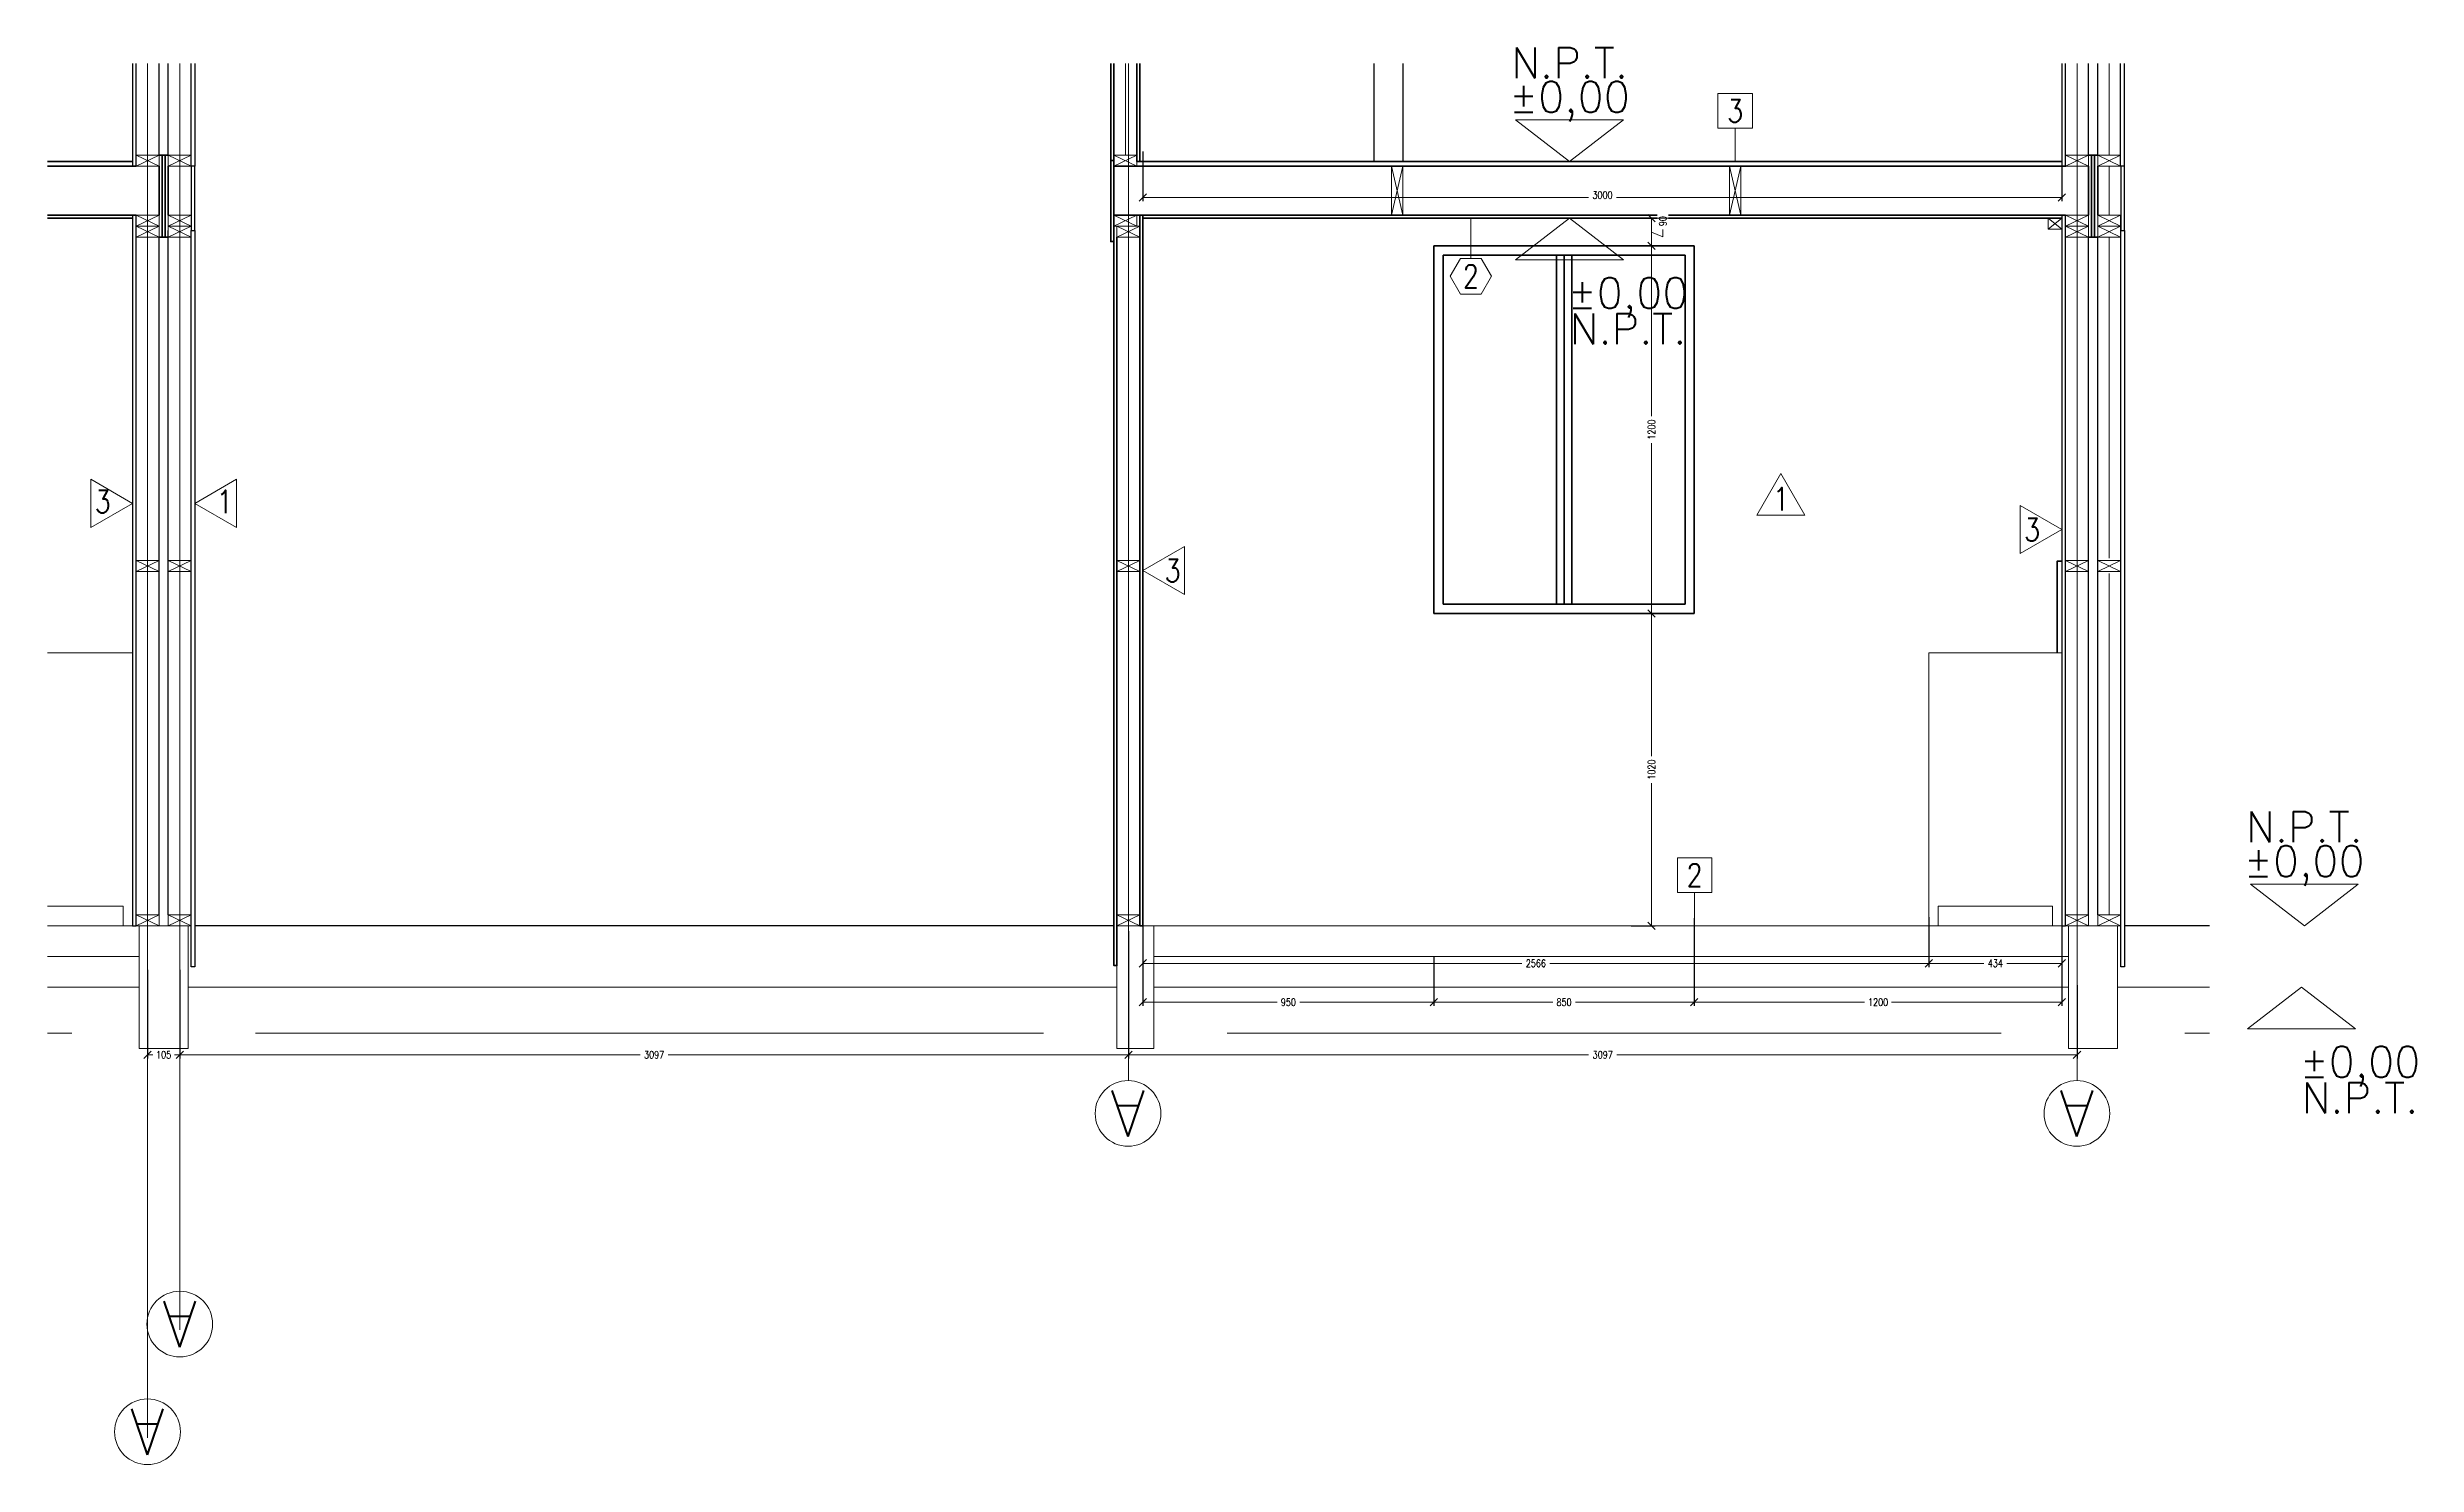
# Model space of a CAD drawing. Header units: metres. Extents: x -2 to 690, y -116 to 73.
# Drawn here: x 631.61 to 639.35, y 14.35 to 18.98 of the extents above; entities that cross this region are included whole.
import ezdxf
from ezdxf.enums import TextEntityAlignment as Align

# ---------------------------------------------------------------- set-up
doc = ezdxf.new("R2010")
doc.units = ezdxf.units.M
doc.header["$LTSCALE"] = 5
doc.header["$MEASUREMENT"] = 0
doc.layers.get('0').update_dxf_attribs({"color": 30})
doc.layers.get('DEFPOINTS').update_dxf_attribs({"color": 210})
for name, color, linetype, lineweight in [('A-ANNO-DIMS', 3, 'Continuous', 18), ('A-ANNO-SYMB', 3, 'Continuous', 18), ('A-ANNO-TEXT', 3, 'Continuous', 18), ('A-DETL-MCUT', 4, 'Continuous', 25), ('A-ELEV-IDEN', 3, 'Continuous', 18), ('A-ELEV-MBE1', 7, 'Continuous', 35), ('A-ELEV-MBE2', 4, 'Continuous', 25), ('A-SECT-MCUT', 7, 'Continuous', 35), ('A-WALL-PATT', 8, 'Continuous', 18), ('A-WALL-STUD', 3, 'Continuous', 18)]:
    doc.layers.add(name, color=color, linetype=linetype, lineweight=lineweight)
doc.styles.add('E-ROMANS', font='romans.shx', dxfattribs={"width": 0.8})
doc.dimstyles.new('E-0020_TICK_12', dxfattribs={"dimscale": 0.001, "dimtxt": 24, "dimasz": 24, "dimexe": 12, "dimexo": 8, "dimgap": 12, "dimtad": 0, "dimdec": 0, "dimlfac": 1000, "dimzin": 0, "dimdsep": 46, "dimtxsty": 'E-ROMANS', "dimblk": 'OBLIQUE', "dimcen": 12, "dimclrd": 256, "dimclre": 256, "dimclrt": 256, "dimadec": 0, "dimazin": 0, "dimtfac": 1, "dimtdec": 0, "dimtmove": 1, "dimatfit": 3, "dimldrblk": 'OPEN90', "dimfxl": 1, "dimtfill": 1, "dimtolj": 1, "dimtzin": 0, "dimlwd": -1, "dimarcsym": 0})

# ---------------------------------------------------------------- blocks, each defined once
blk = doc.blocks.new('_Oblique')
at = {"color": 0, "linetype": 'ByBlock', "lineweight": -2}
blk.add_line((-0.5, -0.5), (0.5, 0.5), dxfattribs=at)
blk = doc.blocks.new('*D89')
at = {"layer": 'A-ANNO-DIMS', "lineweight": -2, "transparency": 16777216}
for p, q in [((635.142, 16.0951), (635.142, 15.6793)), ((638.239, 15.9185), (638.239, 15.6793))]:
    blk.add_line(p, q, dxfattribs=at)
at = {"layer": 'A-ANNO-DIMS', "transparency": 16777216}
for p, q in [((635.142, 15.6913), (636.6446, 15.6913)), ((638.239, 15.6913), (636.7363, 15.6913))]:
    blk.add_line(p, q, dxfattribs=at)
at = {"layer": 'DEFPOINTS', "color": 0, "transparency": 16777216}
for p in [(635.142, 16.1031), (638.239, 15.9265), (635.142, 15.6913)]:
    blk.add_point(p, dxfattribs=at)
at = {"layer": 'A-ANNO-DIMS', "transparency": 16777216, "xscale": 0.024, "yscale": 0.024, "zscale": 0.024, "rotation": 180}
blk.add_blockref('_Oblique', (635.142, 15.6913), dxfattribs=at)
at = {"layer": 'A-ANNO-DIMS', "transparency": 16777216, "xscale": 0.024, "yscale": 0.024, "zscale": 0.024}
blk.add_blockref('_Oblique', (638.239, 15.6913), dxfattribs=at)
at = {"layer": 'A-ANNO-DIMS', "transparency": 16777216, "insert": (636.6905, 15.6913), "char_height": 0.024, "attachment_point": 5, "style": 'E-ROMANS', "bg_fill": 3, "box_fill_scale": 1.25, "bg_fill_color": 256, "bg_fill_true_color": 13158600, "bg_fill_transparency": 0}
blk.add_mtext('\\A1;3097', dxfattribs=at)
blk = doc.blocks.new('_Open90')
at = {"color": 0, "linetype": 'ByBlock', "lineweight": -2}
for p, q in [((0, 0), (-1, 0)), ((-0.5, 0.5), (0, 0)), ((0, 0), (-0.5, -0.5))]:
    blk.add_line(p, q, dxfattribs=at)
blk = doc.blocks.new('*D90')
at = {"layer": 'A-ANNO-DIMS', "lineweight": -2, "transparency": 16777216}
for p, q in [((632.045, 15.9685), (632.045, 15.6793)), ((635.142, 15.9685), (635.142, 15.6793))]:
    blk.add_line(p, q, dxfattribs=at)
at = {"layer": 'A-ANNO-DIMS', "transparency": 16777216}
for p, q in [((632.045, 15.6913), (633.5476, 15.6913)), ((635.142, 15.6913), (633.6393, 15.6913))]:
    blk.add_line(p, q, dxfattribs=at)
at = {"layer": 'DEFPOINTS', "color": 0, "transparency": 16777216}
for p in [(632.045, 15.9765), (635.142, 15.9765), (632.045, 15.6913)]:
    blk.add_point(p, dxfattribs=at)
at = {"layer": 'A-ANNO-DIMS', "transparency": 16777216, "xscale": 0.024, "yscale": 0.024, "zscale": 0.024, "rotation": 180}
blk.add_blockref('_Oblique', (632.045, 15.6913), dxfattribs=at)
at = {"layer": 'A-ANNO-DIMS', "transparency": 16777216, "xscale": 0.024, "yscale": 0.024, "zscale": 0.024}
blk.add_blockref('_Oblique', (635.142, 15.6913), dxfattribs=at)
at = {"layer": 'A-ANNO-DIMS', "transparency": 16777216, "insert": (633.5935, 15.6913), "char_height": 0.024, "attachment_point": 5, "style": 'E-ROMANS', "bg_fill": 3, "box_fill_scale": 1.25, "bg_fill_color": 256, "bg_fill_true_color": 13158600, "bg_fill_transparency": 0}
blk.add_mtext('\\A1;3097', dxfattribs=at)
blk = doc.blocks.new('*D91')
at = {"layer": 'A-ANNO-DIMS', "lineweight": -2, "transparency": 16777216}
for p, q in [((631.9397, 15.9685), (631.9397, 15.6793)), ((632.045, 15.9685), (632.045, 15.6793))]:
    blk.add_line(p, q, dxfattribs=at)
at = {"layer": 'A-ANNO-DIMS', "transparency": 16777216}
for p, q in [((631.9397, 15.6913), (631.957, 15.6913)), ((632.045, 15.6913), (632.0277, 15.6913))]:
    blk.add_line(p, q, dxfattribs=at)
at = {"layer": 'DEFPOINTS', "color": 0, "transparency": 16777216}
for p in [(631.9397, 15.9765), (632.045, 15.9765)]:
    blk.add_point(p, dxfattribs=at)
at = {"layer": 'A-ANNO-DIMS', "transparency": 16777216, "xscale": 0.024, "yscale": 0.024, "zscale": 0.024, "rotation": 180}
blk.add_blockref('_Oblique', (631.9397, 15.6913), dxfattribs=at)
at = {"layer": 'A-ANNO-DIMS', "transparency": 16777216, "xscale": 0.024, "yscale": 0.024, "zscale": 0.024}
blk.add_blockref('_Oblique', (632.045, 15.6913), dxfattribs=at)
at = {"layer": 'A-ANNO-DIMS', "transparency": 16777216, "insert": (631.9923, 15.6913), "char_height": 0.024, "attachment_point": 5, "style": 'E-ROMANS', "bg_fill": 3, "box_fill_scale": 1.25, "bg_fill_color": 256, "bg_fill_true_color": 13158600, "bg_fill_transparency": 0}
blk.add_mtext('\\A1;105', dxfattribs=at)
at = {"layer": 'DEFPOINTS', "color": 0, "transparency": 16777216}
blk.add_point((631.9397, 15.6913), dxfattribs=at)
blk = doc.blocks.new('*D92')
at = {"layer": 'A-ANNO-DIMS', "lineweight": -2, "transparency": 16777216}
for p, q in [((638.1895, 16.264), (638.1895, 15.9776)), ((637.7552, 16.1402), (637.7552, 15.9776))]:
    blk.add_line(p, q, dxfattribs=at)
at = {"layer": 'A-ANNO-DIMS', "transparency": 16777216}
for p, q in [((637.7552, 15.9896), (637.9352, 15.9896)), ((638.1895, 15.9896), (638.0095, 15.9896))]:
    blk.add_line(p, q, dxfattribs=at)
at = {"layer": 'DEFPOINTS', "color": 0, "transparency": 16777216}
for p in [(638.1895, 16.272), (637.7552, 16.1482), (637.7552, 15.9896)]:
    blk.add_point(p, dxfattribs=at)
at = {"layer": 'A-ANNO-DIMS', "transparency": 16777216, "xscale": 0.024, "yscale": 0.024, "zscale": 0.024, "rotation": 180}
blk.add_blockref('_Oblique', (637.7552, 15.9896), dxfattribs=at)
at = {"layer": 'A-ANNO-DIMS', "transparency": 16777216, "xscale": 0.024, "yscale": 0.024, "zscale": 0.024}
blk.add_blockref('_Oblique', (638.1895, 15.9896), dxfattribs=at)
at = {"layer": 'A-ANNO-DIMS', "transparency": 16777216, "insert": (637.9724, 15.9896), "char_height": 0.024, "attachment_point": 5, "style": 'E-ROMANS', "bg_fill": 3, "box_fill_scale": 1.25, "bg_fill_color": 256, "bg_fill_true_color": 13158600, "bg_fill_transparency": 0}
blk.add_mtext('\\A1;434', dxfattribs=at)
blk = doc.blocks.new('*D93')
at = {"layer": 'A-ANNO-DIMS', "lineweight": -2, "transparency": 16777216}
for p, q in [((635.1895, 16.264), (635.1895, 15.9776)), ((637.7552, 16.1402), (637.7552, 15.9776))]:
    blk.add_line(p, q, dxfattribs=at)
at = {"layer": 'A-ANNO-DIMS', "transparency": 16777216}
for p, q in [((635.1895, 15.9896), (636.4265, 15.9896)), ((637.7552, 15.9896), (636.5182, 15.9896))]:
    blk.add_line(p, q, dxfattribs=at)
at = {"layer": 'DEFPOINTS', "color": 0, "transparency": 16777216}
for p in [(635.1895, 16.272), (637.7552, 16.1482), (637.7552, 15.9896)]:
    blk.add_point(p, dxfattribs=at)
at = {"layer": 'A-ANNO-DIMS', "transparency": 16777216, "xscale": 0.024, "yscale": 0.024, "zscale": 0.024, "rotation": 180}
blk.add_blockref('_Oblique', (635.1895, 15.9896), dxfattribs=at)
at = {"layer": 'A-ANNO-DIMS', "transparency": 16777216, "xscale": 0.024, "yscale": 0.024, "zscale": 0.024}
blk.add_blockref('_Oblique', (637.7552, 15.9896), dxfattribs=at)
at = {"layer": 'A-ANNO-DIMS', "transparency": 16777216, "insert": (636.4724, 15.9896), "char_height": 0.024, "attachment_point": 5, "style": 'E-ROMANS', "bg_fill": 3, "box_fill_scale": 1.25, "bg_fill_color": 256, "bg_fill_true_color": 13158600, "bg_fill_transparency": 0}
blk.add_mtext('\\A1;2566', dxfattribs=at)
blk = doc.blocks.new('*D94')
at = {"layer": 'A-ANNO-DIMS', "lineweight": -2, "transparency": 16777216}
for p, q in [((635.1895, 16.1371), (635.1895, 15.8507)), ((636.1395, 16.0133), (636.1395, 15.8507))]:
    blk.add_line(p, q, dxfattribs=at)
at = {"layer": 'A-ANNO-DIMS', "transparency": 16777216}
for p, q in [((635.1895, 15.8627), (635.6278, 15.8627)), ((636.1395, 15.8627), (635.7012, 15.8627))]:
    blk.add_line(p, q, dxfattribs=at)
at = {"layer": 'DEFPOINTS', "color": 0, "transparency": 16777216}
for p in [(635.1895, 16.1451), (636.1395, 16.0213), (636.1395, 15.8627)]:
    blk.add_point(p, dxfattribs=at)
at = {"layer": 'A-ANNO-DIMS', "transparency": 16777216, "xscale": 0.024, "yscale": 0.024, "zscale": 0.024, "rotation": 180}
blk.add_blockref('_Oblique', (635.1895, 15.8627), dxfattribs=at)
at = {"layer": 'A-ANNO-DIMS', "transparency": 16777216, "xscale": 0.024, "yscale": 0.024, "zscale": 0.024}
blk.add_blockref('_Oblique', (636.1395, 15.8627), dxfattribs=at)
at = {"layer": 'A-ANNO-DIMS', "transparency": 16777216, "insert": (635.6645, 15.8627), "char_height": 0.024, "attachment_point": 5, "style": 'E-ROMANS', "bg_fill": 3, "box_fill_scale": 1.25, "bg_fill_color": 256, "bg_fill_true_color": 13158600, "bg_fill_transparency": 0}
blk.add_mtext('\\A1;950', dxfattribs=at)
blk = doc.blocks.new('*D95')
at = {"layer": 'A-ANNO-DIMS', "lineweight": -2, "transparency": 16777216}
for p, q in [((636.9895, 16.1371), (636.9895, 15.8507)), ((636.1395, 16.0133), (636.1395, 15.8507))]:
    blk.add_line(p, q, dxfattribs=at)
at = {"layer": 'A-ANNO-DIMS', "transparency": 16777216}
for p, q in [((636.1395, 15.8627), (636.5278, 15.8627)), ((636.9895, 15.8627), (636.6012, 15.8627))]:
    blk.add_line(p, q, dxfattribs=at)
at = {"layer": 'DEFPOINTS', "color": 0, "transparency": 16777216}
for p in [(636.9895, 16.1451), (636.1395, 16.0213), (636.1395, 15.8627)]:
    blk.add_point(p, dxfattribs=at)
at = {"layer": 'A-ANNO-DIMS', "transparency": 16777216, "xscale": 0.024, "yscale": 0.024, "zscale": 0.024, "rotation": 180}
blk.add_blockref('_Oblique', (636.1395, 15.8627), dxfattribs=at)
at = {"layer": 'A-ANNO-DIMS', "transparency": 16777216, "xscale": 0.024, "yscale": 0.024, "zscale": 0.024}
blk.add_blockref('_Oblique', (636.9895, 15.8627), dxfattribs=at)
at = {"layer": 'A-ANNO-DIMS', "transparency": 16777216, "insert": (636.5645, 15.8627), "char_height": 0.024, "attachment_point": 5, "style": 'E-ROMANS', "bg_fill": 3, "box_fill_scale": 1.25, "bg_fill_color": 256, "bg_fill_true_color": 13158600, "bg_fill_transparency": 0}
blk.add_mtext('\\A1;850', dxfattribs=at)
blk = doc.blocks.new('*D96')
at = {"layer": 'A-ANNO-DIMS', "lineweight": -2, "transparency": 16777216}
for p, q in [((638.1895, 16.1371), (638.1895, 15.8507)), ((636.9895, 16.0133), (636.9895, 15.8507))]:
    blk.add_line(p, q, dxfattribs=at)
at = {"layer": 'A-ANNO-DIMS', "transparency": 16777216}
for p, q in [((636.9895, 15.8627), (637.545, 15.8627)), ((638.1895, 15.8627), (637.6339, 15.8627))]:
    blk.add_line(p, q, dxfattribs=at)
at = {"layer": 'DEFPOINTS', "color": 0, "transparency": 16777216}
for p in [(638.1895, 16.1451), (636.9895, 16.0213), (636.9895, 15.8627)]:
    blk.add_point(p, dxfattribs=at)
at = {"layer": 'A-ANNO-DIMS', "transparency": 16777216, "xscale": 0.024, "yscale": 0.024, "zscale": 0.024, "rotation": 180}
blk.add_blockref('_Oblique', (636.9895, 15.8627), dxfattribs=at)
at = {"layer": 'A-ANNO-DIMS', "transparency": 16777216, "xscale": 0.024, "yscale": 0.024, "zscale": 0.024}
blk.add_blockref('_Oblique', (638.1895, 15.8627), dxfattribs=at)
at = {"layer": 'A-ANNO-DIMS', "transparency": 16777216, "insert": (637.5895, 15.8627), "char_height": 0.024, "attachment_point": 5, "style": 'E-ROMANS', "bg_fill": 3, "box_fill_scale": 1.25, "bg_fill_color": 256, "bg_fill_true_color": 13158600, "bg_fill_transparency": 0}
blk.add_mtext('\\A1;1200', dxfattribs=at)
blk = doc.blocks.new('*D97')
at = {"layer": 'A-ANNO-DIMS', "lineweight": -2, "transparency": 16777216}
for p, q in [((636.804, 18.422), (636.8623, 18.422)), ((636.7836, 18.332), (636.8623, 18.332))]:
    blk.add_line(p, q, dxfattribs=at)
at = {"layer": 'A-ANNO-DIMS', "transparency": 16777216}
for p, q in [((636.8503, 18.332), (636.8503, 18.422)), ((636.8503, 18.377), (636.8868, 18.3612)), ((636.8868, 18.3612), (636.8868, 18.3852))]:
    blk.add_line(p, q, dxfattribs=at)
at = {"layer": 'DEFPOINTS', "color": 0, "transparency": 16777216}
for p in [(636.796, 18.422), (636.7756, 18.332)]:
    blk.add_point(p, dxfattribs=at)
at = {"layer": 'A-ANNO-DIMS', "transparency": 16777216, "xscale": 0.024, "yscale": 0.024, "zscale": 0.024, "rotation": 270}
blk.add_blockref('_Oblique', (636.8503, 18.332), dxfattribs=at)
at = {"layer": 'A-ANNO-DIMS', "transparency": 16777216, "insert": (636.8868, 18.4127), "char_height": 0.024, "attachment_point": 5, "rotation": 90, "style": 'E-ROMANS', "bg_fill": 3, "box_fill_scale": 1.25, "bg_fill_color": 256, "bg_fill_true_color": 13158600, "bg_fill_transparency": 0}
blk.add_mtext('\\A1;90', dxfattribs=at)
at = {"layer": 'DEFPOINTS', "color": 0, "transparency": 16777216}
blk.add_point((636.8503, 18.422), dxfattribs=at)
at = {"layer": 'A-ANNO-DIMS', "transparency": 16777216, "xscale": 0.024, "yscale": 0.024, "zscale": 0.024, "rotation": 90}
blk.add_blockref('_Oblique', (636.8503, 18.422), dxfattribs=at)
blk = doc.blocks.new('*D98')
at = {"layer": 'A-ANNO-DIMS', "lineweight": -2, "transparency": 16777216}
for p, q in [((636.7836, 18.332), (636.8623, 18.332)), ((636.804, 17.132), (636.8623, 17.132))]:
    blk.add_line(p, q, dxfattribs=at)
at = {"layer": 'A-ANNO-DIMS', "transparency": 16777216}
for p, q in [((636.8503, 18.332), (636.8503, 17.7764)), ((636.8503, 17.132), (636.8503, 17.6875))]:
    blk.add_line(p, q, dxfattribs=at)
at = {"layer": 'DEFPOINTS', "color": 0, "transparency": 16777216}
for p in [(636.7756, 18.332), (636.796, 17.132), (636.8503, 17.132)]:
    blk.add_point(p, dxfattribs=at)
at = {"layer": 'A-ANNO-DIMS', "transparency": 16777216, "xscale": 0.024, "yscale": 0.024, "zscale": 0.024}
for p, rotation in [((636.8503, 18.332), 90), ((636.8503, 17.132), 270)]:
    blk.add_blockref('_Oblique', p, dxfattribs=dict(at, rotation=rotation))
at = {"layer": 'A-ANNO-DIMS', "transparency": 16777216, "insert": (636.8503, 17.732), "char_height": 0.024, "attachment_point": 5, "rotation": 90, "style": 'E-ROMANS', "bg_fill": 3, "box_fill_scale": 1.25, "bg_fill_color": 256, "bg_fill_true_color": 13158600, "bg_fill_transparency": 0}
blk.add_mtext('\\A1;1200', dxfattribs=at)
blk = doc.blocks.new('*D99')
at = {"layer": 'A-ANNO-DIMS', "lineweight": -2, "transparency": 16777216}
for p, q in [((636.804, 17.132), (636.8623, 17.132)), ((636.7836, 16.112), (636.8623, 16.112))]:
    blk.add_line(p, q, dxfattribs=at)
at = {"layer": 'A-ANNO-DIMS', "transparency": 16777216}
for p, q in [((636.8503, 17.132), (636.8503, 16.6664)), ((636.8503, 16.112), (636.8503, 16.5775))]:
    blk.add_line(p, q, dxfattribs=at)
at = {"layer": 'DEFPOINTS', "color": 0, "transparency": 16777216}
for p in [(636.796, 17.132), (636.8503, 17.132), (636.7756, 16.112)]:
    blk.add_point(p, dxfattribs=at)
at = {"layer": 'A-ANNO-DIMS', "transparency": 16777216, "xscale": 0.024, "yscale": 0.024, "zscale": 0.024}
for p, rotation in [((636.8503, 17.132), 90), ((636.8503, 16.112), 270)]:
    blk.add_blockref('_Oblique', p, dxfattribs=dict(at, rotation=rotation))
at = {"layer": 'A-ANNO-DIMS', "transparency": 16777216, "insert": (636.8503, 16.622), "char_height": 0.024, "attachment_point": 5, "rotation": 90, "style": 'E-ROMANS', "bg_fill": 3, "box_fill_scale": 1.25, "bg_fill_color": 256, "bg_fill_true_color": 13158600, "bg_fill_transparency": 0}
blk.add_mtext('\\A1;1020', dxfattribs=at)
blk = doc.blocks.new('*D100')
at = {"layer": 'A-ANNO-DIMS', "lineweight": -2, "transparency": 16777216}
for p, q in [((638.1895, 18.7638), (638.1895, 18.4774)), ((635.1895, 18.64), (635.1895, 18.4774))]:
    blk.add_line(p, q, dxfattribs=at)
at = {"layer": 'A-ANNO-DIMS', "transparency": 16777216}
for p, q in [((635.1895, 18.4894), (636.6439, 18.4894)), ((638.1895, 18.4894), (636.7356, 18.4894))]:
    blk.add_line(p, q, dxfattribs=at)
at = {"layer": 'DEFPOINTS', "color": 0, "transparency": 16777216}
for p in [(638.1895, 18.7718), (635.1895, 18.648), (635.1895, 18.4894)]:
    blk.add_point(p, dxfattribs=at)
at = {"layer": 'A-ANNO-DIMS', "transparency": 16777216, "xscale": 0.024, "yscale": 0.024, "zscale": 0.024, "rotation": 180}
blk.add_blockref('_Oblique', (635.1895, 18.4894), dxfattribs=at)
at = {"layer": 'A-ANNO-DIMS', "transparency": 16777216, "xscale": 0.024, "yscale": 0.024, "zscale": 0.024}
blk.add_blockref('_Oblique', (638.1895, 18.4894), dxfattribs=at)
at = {"layer": 'A-ANNO-DIMS', "transparency": 16777216, "insert": (636.6898, 18.4977), "char_height": 0.024, "attachment_point": 5, "style": 'E-ROMANS', "bg_fill": 3, "box_fill_scale": 1.25, "bg_fill_color": 256, "bg_fill_true_color": 13158600, "bg_fill_transparency": 0}
blk.add_mtext('\\A1;3000', dxfattribs=at)

msp = doc.modelspace()

# ---------------------------------------------------------------- linework, layer by layer
at = {"layer": 'A-ANNO-DIMS'}
for p, q in [((635.2245, 16.012), (638.2115, 16.012)), ((635.1045, 15.912), (632.0725, 15.912)), ((638.2115, 15.912), (635.2245, 15.912))]:
    msp.add_line(p, q, dxfattribs=at)
at = {"layer": 'A-ANNO-SYMB', "ltscale": 30}
for p, q in [((631.9397, 14.4411), (631.9398, 18.9271)), ((632.045, 14.7927), (632.045, 18.9271)), ((635.142, 18.9271), (635.142, 15.607)), ((638.239, 15.607), (638.239, 18.9271))]:
    msp.add_line(p, q, dxfattribs=at)
at = {"layer": 'A-ANNO-SYMB'}
for p, q in [((631.6127, 16.112), (631.9125, 16.112)), ((635.2245, 16.112), (638.2115, 16.112)), ((638.6713, 15.912), (638.3715, 15.912))]:
    msp.add_line(p, q, dxfattribs=at)
for points in [[(631.6127, 17.0029), (631.8904, 17.0029), (631.8904, 16.112)], [(639.1574, 16.2479), (638.8053, 16.2479)], [(639.1574, 16.2479), (638.9813, 16.112), (638.8053, 16.2479)], [(631.8605, 16.1764), (631.6127, 16.1764)], [(631.8605, 16.1764), (631.8605, 16.112), (631.8904, 16.112)], [(639.1481, 15.7761), (638.972, 15.912), (638.796, 15.7761)], [(639.1481, 15.7761), (638.796, 15.7761)]]:
    msp.add_lwpolyline(points, dxfattribs=at)
msp.add_lwpolyline([(638.2115, 16.112), (638.3715, 16.112), (638.3715, 15.712), (638.2115, 15.712)], close=True, dxfattribs=at)
for centre in [(635.1408, 15.4997), (638.2387, 15.4997), (632.045, 14.812), (631.9396, 14.4604)]:
    msp.add_circle(centre, 0.1073, dxfattribs=at)
at = {"layer": 'A-ANNO-TEXT'}
for p, q in [((637.123, 18.7162), (637.123, 18.607)), ((636.2602, 18.2911), (636.2602, 18.422))]:
    msp.add_line(p, q, dxfattribs=at)
for points in [[(637.1792, 18.8287), (637.0667, 18.8287), (637.0667, 18.7162), (637.1792, 18.7162)], [(636.2939, 18.1745), (636.3275, 18.2328), (636.2939, 18.2911), (636.2265, 18.2911), (636.1929, 18.2328), (636.2265, 18.1745)], [(631.8904, 17.4913), (631.7546, 17.5698), (631.7546, 17.4129)], [(632.0945, 17.4913), (632.2304, 17.5698), (632.2304, 17.4129)], [(637.2723, 17.5888), (637.1939, 17.4529), (637.3508, 17.4529)], [(637.2723, 17.5888), (637.1939, 17.4529), (637.3508, 17.4529)], [(638.1895, 17.4054), (638.0536, 17.327), (638.0536, 17.4839)], [(635.1896, 17.272), (635.3255, 17.1935), (635.3255, 17.3504)], [(636.9342, 16.3337), (637.0467, 16.3337), (637.0467, 16.2212), (636.9342, 16.2212)]]:
    msp.add_lwpolyline(points, close=True, dxfattribs=at)
at = {"layer": 'A-DETL-MCUT'}
for points in [[(631.8904, 18.9271), (631.8904, 18.592), (631.9024, 18.592), (631.9024, 18.9271)], [(632.0945, 18.9271), (632.0945, 18.592), (632.0825, 18.592), (632.0825, 18.9271)], [(638.1895, 18.9271), (638.1895, 18.592), (638.2015, 18.592), (638.2015, 18.9271)], [(638.3935, 18.9271), (638.3935, 18.592), (638.3815, 18.592), (638.3815, 18.9271)], [(631.8904, 18.432), (631.8904, 16.112), (631.9024, 16.112), (631.9024, 18.432)], [(638.1895, 18.432), (638.1895, 16.112), (638.2015, 16.112), (638.2015, 18.432)], [(638.3936, 18.382), (638.3936, 15.978), (638.3816, 15.978), (638.3816, 18.382)]]:
    msp.add_lwpolyline(points, dxfattribs=at)
for points in [[(632.0945, 18.592), (632.0825, 18.592), (632.0825, 18.382), (632.0945, 18.382)], [(638.3936, 18.592), (638.3816, 18.592), (638.3816, 18.382), (638.3936, 18.382)]]:
    msp.add_lwpolyline(points, close=True, dxfattribs=at)
at = {"layer": 'A-ELEV-IDEN'}
for p, q in [((631.6925, 15.762), (631.6127, 15.762)), ((638.6713, 15.762), (638.5915, 15.762))]:
    msp.add_line(p, q, dxfattribs=at)
at = {"layer": 'A-ELEV-MBE1'}
for p, q in [((635.1695, 18.607), (635.1695, 18.9271)), ((635.1795, 18.9271), (635.1795, 18.607)), ((631.6127, 18.607), (631.8904, 18.607)), ((635.1695, 18.607), (638.1895, 18.607)), ((636.8925, 18.422), (635.1895, 18.422)), ((636.9895, 18.332), (636.1395, 18.332)), ((636.1395, 18.332), (636.1395, 17.132)), ((636.9595, 18.302), (636.1695, 18.302)), ((636.1695, 17.162), (636.1695, 18.302)), ((636.5395, 18.302), (636.5395, 17.162)), ((636.5645, 18.302), (636.5645, 17.162)), ((636.5895, 18.302), (636.5895, 17.162)), ((636.9595, 17.162), (636.9595, 18.302)), ((636.9895, 18.332), (636.9895, 17.132)), ((636.9895, 17.132), (636.1395, 17.132)), ((636.9595, 17.162), (636.1695, 17.162))]:
    msp.add_line(p, q, dxfattribs=at)
for points in [[(631.6127, 18.592), (631.9024, 18.592), (631.9024, 18.592)], [(631.9774, 18.628), (632.0075, 18.628)], [(631.9774, 18.592), (631.9774, 18.432)], [(631.9875, 18.628), (631.9875, 18.36)], [(631.9975, 18.628), (631.9975, 18.36)], [(632.0075, 18.592), (632.0075, 18.432)], [(638.2015, 18.432), (635.0945, 18.432), (635.0945, 18.592), (638.2015, 18.592), (638.2015, 18.592)], [(638.2765, 18.628), (638.3065, 18.628)], [(638.2765, 18.592), (638.2765, 18.432)], [(638.2865, 18.628), (638.2865, 18.36)], [(638.2965, 18.628), (638.2965, 18.36)], [(638.3065, 18.592), (638.3065, 18.432)], [(631.9024, 18.432), (631.6127, 18.432)], [(631.8904, 18.422), (631.6127, 18.422)], [(638.1895, 18.422), (636.8925, 18.422)], [(631.9774, 18.36), (632.0075, 18.36)], [(638.2765, 18.36), (638.3065, 18.36)]]:
    msp.add_lwpolyline(points, dxfattribs=at)
at = {"layer": 'A-ELEV-MBE2'}
for p, q in [((631.9774, 18.628), (631.9774, 18.9271)), ((632.0075, 18.628), (632.0075, 18.9271)), ((635.9445, 18.607), (635.9445, 18.9271)), ((636.0395, 18.607), (636.0395, 18.9271)), ((638.2765, 18.628), (638.2765, 18.9271)), ((638.3065, 18.628), (638.3065, 18.9271)), ((631.9774, 16.148), (631.9774, 18.36)), ((632.0075, 16.148), (632.0075, 18.382)), ((638.2765, 16.148), (638.2765, 18.36)), ((638.3065, 16.148), (638.3065, 18.36)), ((632.0825, 16.162), (632.0825, 16.4526)), ((638.3816, 16.162), (638.3816, 16.4526))]:
    msp.add_line(p, q, dxfattribs=at)
msp.add_lwpolyline([(638.6713, 16.112), (638.3936, 16.112)], dxfattribs=at)
at = {"layer": 'A-SECT-MCUT'}
for points in [[(635.0945, 18.9271), (635.0945, 18.61), (635.0845, 18.61), (635.0845, 18.9271)], [(635.1795, 18.432), (635.1795, 16.112), (635.1895, 16.112), (635.1895, 18.432)], [(635.1045, 18.36), (635.1045, 15.982), (635.0945, 15.982), (635.0945, 18.346)], [(638.1895, 17.3029), (638.1745, 17.3029), (638.1745, 17.0029)]]:
    msp.add_lwpolyline(points, dxfattribs=at)
msp.add_lwpolyline([(635.0945, 18.61), (635.0845, 18.61), (635.0845, 18.346), (635.0945, 18.346)], close=True, dxfattribs=at)
at = {"layer": 'A-WALL-PATT', "ltscale": 6}
for p, q in [((631.9399, 18.6283), (631.9399, 18.9271)), ((632.045, 18.628), (632.045, 18.9271)), ((635.132, 18.628), (635.132, 18.9271)), ((638.239, 18.628), (638.239, 18.9271)), ((638.344, 18.628), (638.344, 18.9271)), ((632.045, 18.592), (632.045, 18.432)), ((638.239, 18.592), (638.239, 18.432)), ((638.344, 18.592), (638.344, 18.432)), ((631.9399, 17.312), (631.9399, 18.36)), ((632.045, 17.312), (632.045, 18.36)), ((635.142, 17.305), (635.142, 18.36)), ((638.239, 17.312), (638.239, 18.36)), ((638.344, 17.312), (638.344, 18.36)), ((631.9399, 16.148), (631.9399, 17.262)), ((632.045, 16.148), (632.045, 17.262)), ((635.142, 16.148), (635.142, 17.269)), ((638.239, 16.148), (638.239, 17.262)), ((638.344, 16.148), (638.344, 17.262))]:
    msp.add_line(p, q, dxfattribs=at)
at = {"layer": 'A-WALL-STUD'}
for p, q in [((631.9024, 18.592), (631.9774, 18.628)), ((631.9774, 18.592), (631.9024, 18.628)), ((632.0825, 18.592), (632.0075, 18.628)), ((632.0075, 18.592), (632.0825, 18.628)), ((638.3815, 18.592), (638.3065, 18.628)), ((638.3065, 18.592), (638.3815, 18.628)), ((631.9774, 18.396), (631.9024, 18.432)), ((631.9024, 18.396), (631.9774, 18.432)), ((632.0825, 18.396), (632.0075, 18.432)), ((632.0075, 18.396), (632.0825, 18.432)), ((635.1695, 18.396), (635.0945, 18.432)), ((635.0945, 18.396), (635.1695, 18.432)), ((638.1445, 18.386), (638.1895, 18.422)), ((638.1895, 18.386), (638.1445, 18.422)), ((638.2765, 18.396), (638.2015, 18.432)), ((638.2015, 18.396), (638.2765, 18.432)), ((638.3815, 18.396), (638.3065, 18.432)), ((638.3065, 18.396), (638.3815, 18.432)), ((631.9774, 18.36), (631.9024, 18.396)), ((631.9024, 18.36), (631.9774, 18.396)), ((632.0825, 18.36), (632.0075, 18.396)), ((632.0075, 18.36), (632.0825, 18.396)), ((635.1795, 18.36), (635.1045, 18.396)), ((635.1045, 18.36), (635.1795, 18.396)), ((638.2765, 18.36), (638.2015, 18.396)), ((638.2015, 18.36), (638.2765, 18.396)), ((638.3815, 18.36), (638.3065, 18.396)), ((638.3065, 18.36), (638.3815, 18.396)), ((631.9024, 17.269), (631.9774, 17.305)), ((631.9774, 17.269), (631.9024, 17.305)), ((632.0825, 17.269), (632.0075, 17.305)), ((632.0075, 17.269), (632.0825, 17.305)), ((635.1795, 17.269), (635.1045, 17.305)), ((635.1045, 17.269), (635.1795, 17.305)), ((638.2015, 17.269), (638.2765, 17.305)), ((638.2765, 17.269), (638.2015, 17.305)), ((638.3815, 17.269), (638.3065, 17.305)), ((638.3065, 17.269), (638.3815, 17.305)), ((631.9024, 16.112), (631.9774, 16.148)), ((631.9774, 16.112), (631.9024, 16.148)), ((632.0825, 16.112), (632.0075, 16.148)), ((632.0075, 16.112), (632.0825, 16.148)), ((638.3815, 16.112), (638.3065, 16.148)), ((638.3065, 16.112), (638.3815, 16.148))]:
    msp.add_line(p, q, dxfattribs=at)
for points in [[(631.9024, 18.592), (631.9774, 18.592), (631.9774, 18.628), (631.9024, 18.628)], [(632.0825, 18.592), (632.0075, 18.592), (632.0075, 18.628), (632.0825, 18.628)], [(638.3815, 18.592), (638.3065, 18.592), (638.3065, 18.628), (638.3815, 18.628)], [(631.9774, 18.396), (631.9024, 18.396), (631.9024, 18.432), (631.9774, 18.432)], [(632.0825, 18.396), (632.0075, 18.396), (632.0075, 18.432), (632.0825, 18.432)], [(635.1695, 18.396), (635.0945, 18.396), (635.0945, 18.432), (635.1695, 18.432)], [(638.1445, 18.386), (638.1895, 18.386), (638.1895, 18.422), (638.1445, 18.422)], [(638.2765, 18.396), (638.2015, 18.396), (638.2015, 18.432), (638.2765, 18.432)], [(638.3815, 18.396), (638.3065, 18.396), (638.3065, 18.432), (638.3815, 18.432)], [(631.9774, 18.36), (631.9024, 18.36), (631.9024, 18.396), (631.9774, 18.396)], [(632.0825, 18.36), (632.0075, 18.36), (632.0075, 18.396), (632.0825, 18.396)], [(635.1795, 18.36), (635.1045, 18.36), (635.1045, 18.396), (635.1795, 18.396)], [(638.2765, 18.36), (638.2015, 18.36), (638.2015, 18.396), (638.2765, 18.396)], [(638.3815, 18.36), (638.3065, 18.36), (638.3065, 18.396), (638.3815, 18.396)], [(631.9024, 17.269), (631.9774, 17.269), (631.9774, 17.305), (631.9024, 17.305)], [(632.0825, 17.269), (632.0075, 17.269), (632.0075, 17.305), (632.0825, 17.305)], [(635.1795, 17.269), (635.1045, 17.269), (635.1045, 17.305), (635.1795, 17.305)], [(638.2015, 17.269), (638.2765, 17.269), (638.2765, 17.305), (638.2015, 17.305)], [(638.3815, 17.269), (638.3065, 17.269), (638.3065, 17.305), (638.3815, 17.305)], [(631.9024, 16.112), (631.9774, 16.112), (631.9774, 16.148), (631.9024, 16.148)], [(632.0825, 16.112), (632.0075, 16.112), (632.0075, 16.148), (632.0825, 16.148)], [(638.3815, 16.112), (638.3065, 16.112), (638.3065, 16.148), (638.3815, 16.148)]]:
    msp.add_lwpolyline(points, close=True, dxfattribs=at)

# ---------------------------------------------------------------- texts
at = {"layer": 'A-ANNO-TEXT', "char_height": 0.075, "attachment_point": 5, "style": 'E-ROMANS'}
for s, insert, rotation in [('\\pi-0.45,l0.45,t0.45;3', (637.123, 18.7724), 359.99952), ('\\pi-0.45,l0.45,t0.45;2', (636.2602, 18.2328), 0.00048), ('\\pi-0.45,l0.45,t0.45;3', (631.7935, 17.497), 0.00048), ('\\pi-0.45,l0.45,t0.45;1', (632.1914, 17.497), 359.99952), ('\\pi-0.45,l0.45,t0.45;1', (637.2723, 17.5055), 0.00048), ('\\pi-0.45,l0.45,t0.45;1', (637.2723, 17.5055), 0.00048), ('\\pi-0.45,l0.45,t0.45;3', (638.0926, 17.4054), 359.99952), ('\\pi-0.45,l0.45,t0.45;3', (635.2865, 17.272), 0.00048), ('\\pi-0.45,l0.45,t0.45;2', (636.9905, 16.2774), 0.00048)]:
    msp.add_mtext(s, dxfattribs=dict(at, insert=insert, rotation=rotation))
at = {"layer": 'A-ANNO-TEXT', "style": 'E-ROMANS'}
for tag, text, p in [('N.P.T.', 'N.', (636.5823, 18.8498)), ('N.P.T.', 'N.', (638.9813, 16.3548)), ('%%P0,00', '0.00', (638.9813, 16.2432)), ('%%P0,00', '0.00', (639.1635, 15.588)), ('N.P.T.', 'N.', (639.1628, 15.4708))]:
    msp.add_attdef(tag, text=text, height=0.1, dxfattribs=at).set_placement(p, align=Align.BOTTOM_CENTER)
for p in [(635.1408, 15.4997), (638.2387, 15.4997), (632.045, 14.812), (631.9396, 14.4604)]:
    msp.add_attdef('A', text='0.00', height=0.15, rotation=180, dxfattribs=at).set_placement(p, align=Align.MIDDLE_CENTER)

# ---------------------------------------------------------------- next in the draw order: dimensions: what is measured, and where the dimension line sits
at = {"layer": 'A-ANNO-DIMS'}
for base, p1, p2, angle, picture, middle in [((635.1895, 18.4894), (638.1895, 18.7718), (635.1895, 18.648), 180, '*D100', (636.6898, 18.4977)), ((636.8503, 18.422), (636.7756, 18.332), (636.796, 18.422), 90, '*D97', (636.8868, 18.3972))]:
    dim = msp.add_linear_dim(base=base, p1=p1, p2=p2, angle=angle, dimstyle='E-0020_TICK_12', dxfattribs=at)
    dim.commit()
    dim.dimension.update_dxf_attribs({"geometry": picture, "text_midpoint": middle, "dimtype": 160})
dim = msp.add_linear_dim(base=(635.142, 15.6913), p1=(638.239, 15.9265), p2=(635.142, 16.1031), angle=180, dimstyle='E-0020_TICK_12', dxfattribs=at)
dim.commit()
dim.dimension.update_dxf_attribs({"geometry": '*D89', "text_midpoint": (636.6905, 15.6913)})

# ---------------------------------------------------------------- next in the draw order: linework, layer by layer
msp.add_line((637.9915, 15.762), (635.4645, 15.762), dxfattribs=at)
at = {"layer": 'A-ANNO-SYMB'}
for points in [[(636.7583, 18.7429), (636.4062, 18.7429)], [(636.7583, 18.7429), (636.5823, 18.607), (636.4062, 18.7429)], [(638.1595, 16.1764), (637.7852, 16.1764), (637.7852, 16.112), (637.7552, 16.112), (637.7552, 17.0029), (638.1895, 17.0029), (638.1895, 16.112)], [(638.1595, 16.1764), (638.1595, 16.112), (638.1895, 16.112)]]:
    msp.add_lwpolyline(points, dxfattribs=at)
at = {"layer": 'A-ANNO-TEXT'}
msp.add_line((636.9905, 16.2212), (636.9905, 16.112), dxfattribs=at)
at = {"layer": 'A-ELEV-MBE2'}
msp.add_lwpolyline([(635.0945, 16.112), (632.0945, 16.112)], dxfattribs=at)
at = {"layer": 'A-WALL-STUD'}
for p, q in [((635.1695, 18.592), (635.0945, 18.628)), ((635.0945, 18.592), (635.1695, 18.628)), ((638.2765, 18.592), (638.2015, 18.628)), ((638.2015, 18.592), (638.2765, 18.628))]:
    msp.add_line(p, q, dxfattribs=at)
for points in [[(635.1695, 18.592), (635.0945, 18.592), (635.0945, 18.628), (635.1695, 18.628)], [(638.2765, 18.592), (638.2015, 18.592), (638.2015, 18.628), (638.2765, 18.628)]]:
    msp.add_lwpolyline(points, close=True, dxfattribs=at)
for points in [[(636.0015, 18.592), (636.0015, 18.432), (636.0375, 18.432), (636.0375, 18.592), (636.0015, 18.592)], [(636.0375, 18.592), (636.0015, 18.432)], [(636.0015, 18.592), (636.0375, 18.432)], [(637.105, 18.592), (637.105, 18.432), (637.141, 18.432), (637.141, 18.592), (637.105, 18.592)], [(637.141, 18.592), (637.105, 18.432)], [(637.105, 18.592), (637.141, 18.432)]]:
    msp.add_lwpolyline(points, dxfattribs=at)

# ---------------------------------------------------------------- next in the draw order: texts
at = {"layer": 'A-ANNO-TEXT', "style": 'E-ROMANS'}
msp.add_attdef('%%P0,00', text='0.00', height=0.1, dxfattribs=at).set_placement((636.5823, 18.7382), align=Align.BOTTOM_CENTER)

# ---------------------------------------------------------------- next in the draw order: dimensions: what is measured, and where the dimension line sits
at = {"layer": 'A-ANNO-DIMS'}
for base, p1, p2, angle, picture, middle in [((636.8503, 17.132), (636.7756, 18.332), (636.796, 17.132), 270, '*D98', (636.8503, 17.732)), ((632.045, 15.6913), (635.142, 15.9765), (632.045, 15.9765), 180, '*D90', (633.5935, 15.6913))]:
    dim = msp.add_linear_dim(base=base, p1=p1, p2=p2, angle=angle, dimstyle='E-0020_TICK_12', dxfattribs=at)
    dim.commit()
    dim.dimension.update_dxf_attribs({"geometry": picture, "text_midpoint": middle})

# ---------------------------------------------------------------- next in the draw order: linework, layer by layer
msp.add_line((634.8645, 15.762), (632.2925, 15.762), dxfattribs=at)
at = {"layer": 'A-ANNO-SYMB'}
for points in [[(636.7583, 18.2861), (636.5823, 18.422), (636.4062, 18.2861)], [(636.7583, 18.2861), (636.4062, 18.2861)]]:
    msp.add_lwpolyline(points, dxfattribs=at)
msp.add_lwpolyline([(635.1045, 16.112), (635.2245, 16.112), (635.2245, 15.712), (635.1045, 15.712)], close=True, dxfattribs=at)

# ---------------------------------------------------------------- next in the draw order: texts
at = {"layer": 'A-ANNO-TEXT', "style": 'E-ROMANS'}
for tag, text, p in [('%%P0,00', '0.00', (636.7737, 18.098)), ('N.P.T.', 'N.', (636.773, 17.9808))]:
    msp.add_attdef(tag, text=text, height=0.1, dxfattribs=at).set_placement(p, align=Align.BOTTOM_CENTER)

# ---------------------------------------------------------------- next in the draw order: dimensions: what is measured, and where the dimension line sits
at = {"layer": 'A-ANNO-DIMS'}
for base, p1, p2, picture, middle in [((637.7552, 15.9896), (638.1895, 16.272), (637.7552, 16.1482), '*D92', (637.9724, 15.9896)), ((631.9397, 15.6913), (632.045, 15.9765), (631.9397, 15.9765), '*D91', (631.9923, 15.6913))]:
    dim = msp.add_linear_dim(base=base, p1=p1, p2=p2, angle=180, dimstyle='E-0020_TICK_12', dxfattribs=at)
    dim.commit()
    dim.dimension.update_dxf_attribs({"geometry": picture, "text_midpoint": middle})

# ---------------------------------------------------------------- next in the draw order: linework, layer by layer
at = {"layer": 'A-ANNO-SYMB'}
for p, q in [((631.6127, 16.012), (631.9125, 16.012)), ((631.9125, 15.912), (631.6127, 15.912))]:
    msp.add_line(p, q, dxfattribs=at)
msp.add_lwpolyline([(631.9125, 16.112), (632.0725, 16.112), (632.0725, 15.712), (631.9125, 15.712)], close=True, dxfattribs=at)
at = {"layer": 'A-DETL-MCUT'}
msp.add_lwpolyline([(632.0945, 18.382), (632.0945, 15.978), (632.0825, 15.978), (632.0825, 18.382)], dxfattribs=at)

# ---------------------------------------------------------------- next in the draw order: dimensions: what is measured, and where the dimension line sits
at = {"layer": 'A-ANNO-DIMS'}
dim = msp.add_linear_dim(base=(637.7552, 15.9896), p1=(635.1895, 16.272), p2=(637.7552, 16.1482), dimstyle='E-0020_TICK_12', dxfattribs=at)
dim.commit()
dim.dimension.update_dxf_attribs({"geometry": '*D93', "text_midpoint": (636.4724, 15.9896)})

# ---------------------------------------------------------------- next in the draw order: dimensions: what is measured, and where the dimension line sits
dim = msp.add_linear_dim(base=(636.1395, 15.8627), p1=(635.1895, 16.1451), p2=(636.1395, 16.0213), dimstyle='E-0020_TICK_12', dxfattribs=at)
dim.commit()
dim.dimension.update_dxf_attribs({"geometry": '*D94', "text_midpoint": (635.6645, 15.8627)})

# ---------------------------------------------------------------- next in the draw order: linework, layer by layer
at = {"layer": 'A-WALL-STUD'}
for p, q in [((635.1795, 16.112), (635.1045, 16.148)), ((635.1045, 16.112), (635.1795, 16.148))]:
    msp.add_line(p, q, dxfattribs=at)
msp.add_lwpolyline([(635.1795, 16.112), (635.1045, 16.112), (635.1045, 16.148), (635.1795, 16.148)], close=True, dxfattribs=at)

# ---------------------------------------------------------------- next in the draw order: dimensions: what is measured, and where the dimension line sits
at = {"layer": 'A-ANNO-DIMS'}
dim = msp.add_linear_dim(base=(636.1395, 15.8627), p1=(636.9895, 16.1451), p2=(636.1395, 16.0213), angle=180, dimstyle='E-0020_TICK_12', dxfattribs=at)
dim.commit()
dim.dimension.update_dxf_attribs({"geometry": '*D95', "text_midpoint": (636.5645, 15.8627)})

# ---------------------------------------------------------------- next in the draw order: dimensions: what is measured, and where the dimension line sits
for base, p1, p2, angle, picture, middle in [((636.8503, 17.132), (636.7756, 16.112), (636.796, 17.132), 90, '*D99', (636.8503, 16.622)), ((636.9895, 15.8627), (638.1895, 16.1451), (636.9895, 16.0213), 180, '*D96', (637.5895, 15.8627))]:
    dim = msp.add_linear_dim(base=base, p1=p1, p2=p2, angle=angle, dimstyle='E-0020_TICK_12', dxfattribs=at)
    dim.commit()
    dim.dimension.update_dxf_attribs({"geometry": picture, "text_midpoint": middle})

# ---------------------------------------------------------------- next in the draw order: linework, layer by layer
msp.add_lwpolyline([(635.1895, 18.422), (638.1895, 18.422), (638.1895, 16.112), (635.1895, 16.112)], close=True, dxfattribs=at)
at = {"layer": 'A-WALL-STUD'}
for p, q in [((638.2015, 16.112), (638.2765, 16.148)), ((638.2765, 16.112), (638.2015, 16.148))]:
    msp.add_line(p, q, dxfattribs=at)
msp.add_lwpolyline([(638.2015, 16.112), (638.2765, 16.112), (638.2765, 16.148), (638.2015, 16.148)], close=True, dxfattribs=at)

doc.saveas('drawing.dxf')
